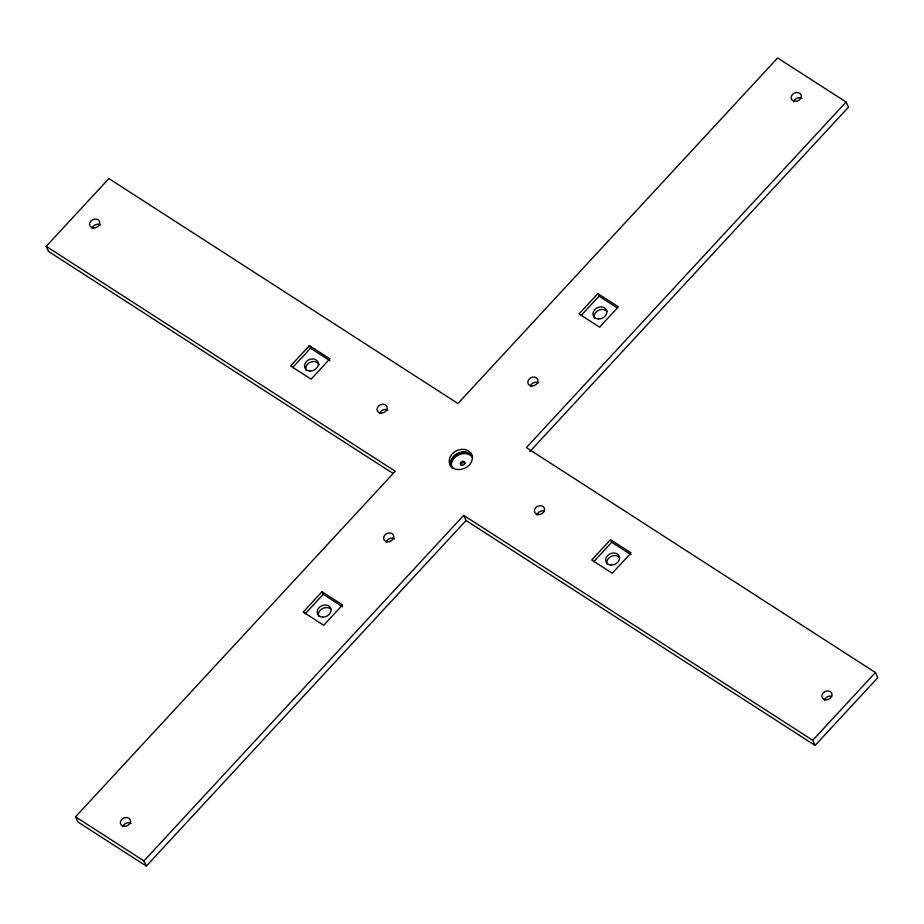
<?xml version="1.0" encoding="UTF-8"?>
<svg xmlns="http://www.w3.org/2000/svg" width="924" height="924" viewBox="0 0 924 924"><rect width="100%" height="100%" fill="white"/><g stroke="black" fill="none" stroke-linecap="round" stroke-linejoin="round"><path stroke-width="1.39" d="M392.781 473.273L48.591 251.478L46.2 246.327L108.893 178.575L457.934 403.499L777.65 57.935L846.084 102.033L848.475 107.184L529.741 451.686M309.378 345.622L290.575 365.95L311.099 379.175L329.903 358.847L309.378 345.622L310.568 348.198L329.891 360.649M292.7 367.509L310.568 348.198M146.35 866.065L143.959 860.925L463.686 515.361L466.066 520.501L146.35 866.065L77.916 821.967L75.525 816.816L395.241 471.252L46.2 246.327M322.026 591.718L303.222 612.046L323.747 625.271L342.561 604.943L322.026 591.718L323.215 594.294L342.55 606.745M597.863 293.578L579.048 313.906L599.584 327.142L618.387 306.814L597.863 293.578L599.052 296.154L617.174 307.831M305.359 613.594L323.215 594.294M581.184 315.465L599.052 296.154M846.084 102.033L526.368 447.597L875.409 672.522L877.8 677.673L815.107 745.425L466.066 520.501M610.51 539.674L591.707 560.002L612.231 573.238L631.046 552.91L610.51 539.674L611.7 542.249L631.023 554.7M593.843 561.561L611.7 542.249M815.107 745.425L812.727 740.286L875.409 672.522M463.686 515.361L812.727 740.286M75.525 816.816L143.959 860.925M386.117 542.261A5.267 4.25 -24.9 0 1 394.548 538.773M536.913 515.049A5.267 4.25 -24.9 0 1 544.259 511.064M530.307 386.417A5.267 4.25 -24.9 0 1 538.738 382.929M379.51 413.617A5.267 4.25 -24.9 0 1 387.941 410.129M92.065 228.39A5.267 4.25 -24.9 0 1 100.497 224.902M824.358 700.288A5.267 4.25 -24.9 0 1 831.704 696.292M793.601 101.836A5.267 4.25 -24.9 0 1 802.032 98.337M122.823 826.841A5.267 4.25 -24.9 0 1 131.254 823.353M460.88 464.991A2.391 1.929 -24.9 0 1 465.153 463.224M305.994 370.293A7.184 5.798 -24.9 0 1 310.533 362.139A7.184 5.798 -24.9 0 1 319.265 364.795M607.126 564.345A7.184 5.798 -24.9 0 1 610.822 556.595A7.184 5.798 -24.9 0 1 619.634 557.542M594.479 318.249A7.184 5.798 -24.9 0 1 598.163 310.51A7.184 5.798 -24.9 0 1 606.976 311.457M318.641 616.389A7.184 5.798 -24.9 0 1 322.337 608.639A7.184 5.798 -24.9 0 1 331.15 609.586M451.975 467.683A11.504 9.263 -24.9 0 1 457.888 455.289A11.504 9.263 -24.9 0 1 471.991 456.803M452.61 468.48A11.504 9.263 -24.9 0 1 457.288 453.996A11.504 9.263 -24.9 0 1 472.626 457.599M450.935 466.574A11.977 9.656 -24.9 0 1 457.091 453.661A11.977 9.656 -24.9 0 1 471.783 455.243M387.606 541.787A5.267 4.25 -24.9 0 0 393.578 535.331A5.267 4.25 -24.9 0 0 384.95 534.927A5.267 4.25 -24.9 0 0 387.606 541.787M538.403 514.587A5.267 4.25 -24.9 0 0 544.375 508.131A5.267 4.25 -24.9 0 0 535.747 507.715A5.267 4.25 -24.9 0 0 538.403 514.587M531.797 385.943A5.267 4.25 -24.9 0 0 537.768 379.487A5.267 4.25 -24.9 0 0 529.129 379.083A5.267 4.25 -24.9 0 0 531.797 385.943M381 413.144A5.267 4.25 -24.9 0 0 386.971 406.699A5.267 4.25 -24.9 0 0 378.332 406.283A5.267 4.25 -24.9 0 0 381 413.144M124.313 826.368A5.267 4.25 -24.9 0 0 130.284 819.911A5.267 4.25 -24.9 0 0 121.656 819.507A5.267 4.25 -24.9 0 0 124.313 826.368M795.09 101.363A5.267 4.25 -24.9 0 0 801.062 94.906A5.267 4.25 -24.9 0 0 792.434 94.502A5.267 4.25 -24.9 0 0 795.09 101.363M825.848 699.814A5.267 4.25 -24.9 0 0 831.819 693.358A5.267 4.25 -24.9 0 0 823.192 692.954A5.267 4.25 -24.9 0 0 825.848 699.814M93.555 227.916A5.267 4.25 -24.9 0 0 99.526 221.46A5.267 4.25 -24.9 0 0 90.887 221.055A5.267 4.25 -24.9 0 0 93.555 227.916M458.292 469.519A11.977 9.656 -24.9 0 0 471.864 454.851A11.977 9.656 -24.9 0 0 452.252 453.915A11.977 9.656 -24.9 0 0 458.292 469.519M462.092 465.303A2.391 1.929 -24.9 0 0 464.807 462.37A2.391 1.929 -24.9 0 0 460.891 462.185A2.391 1.929 -24.9 0 0 462.092 465.303M309.933 371.032A7.184 5.798 -24.9 0 0 318.075 362.231A7.184 5.798 -24.9 0 0 306.306 361.665A7.184 5.798 -24.9 0 0 309.933 371.032M322.58 617.116A7.184 5.798 -24.9 0 0 330.723 608.315A7.184 5.798 -24.9 0 0 318.953 607.761A7.184 5.798 -24.9 0 0 322.58 617.116M598.417 318.988A7.184 5.798 -24.9 0 0 606.56 310.187A7.184 5.798 -24.9 0 0 594.779 309.621A7.184 5.798 -24.9 0 0 598.417 318.988M611.064 565.084A7.184 5.798 -24.9 0 0 619.207 556.283A7.184 5.798 -24.9 0 0 607.438 555.717A7.184 5.798 -24.9 0 0 611.064 565.084"/></g></svg>
